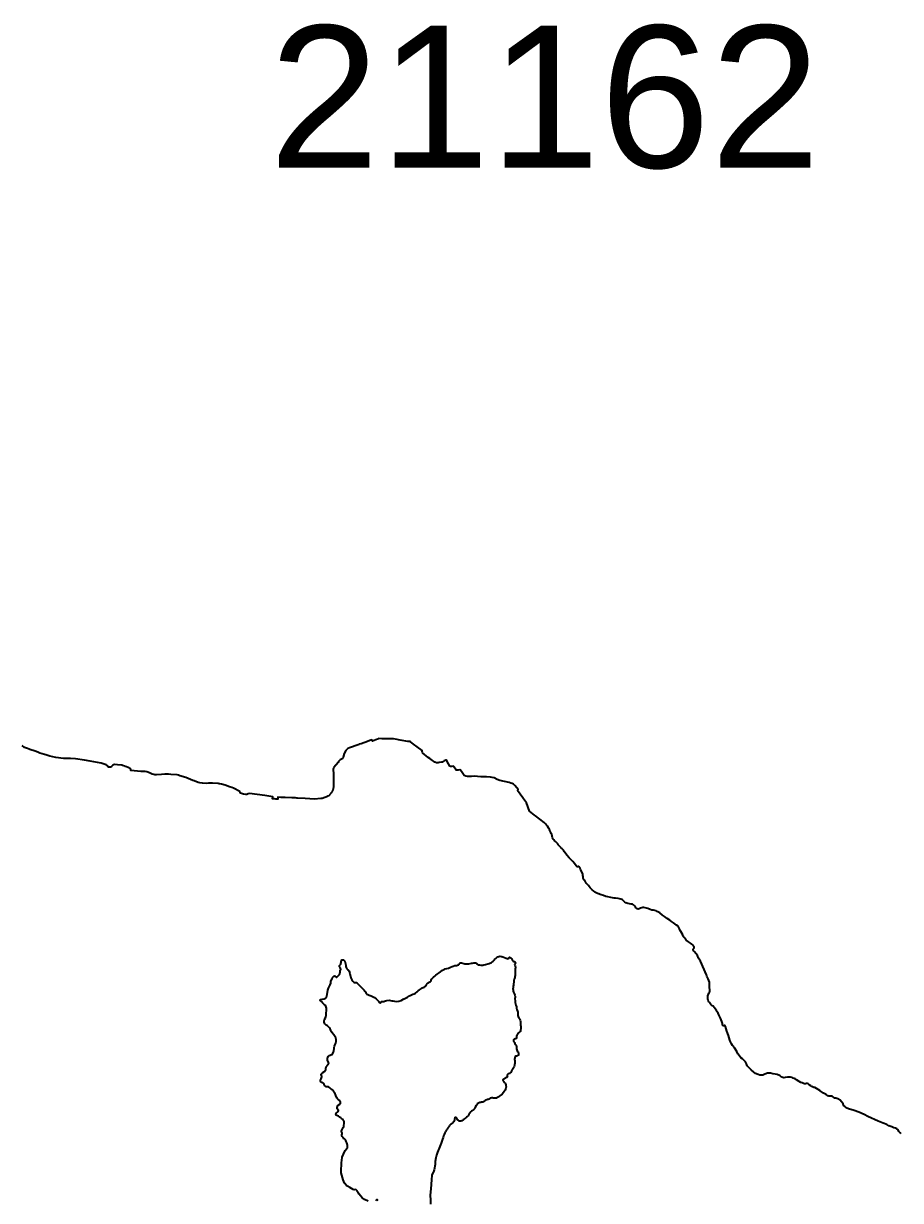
# Model space of a CAD drawing. Header units: inches. Extents: x 1341578 to 1502124, y 557203 to 748561.
# Drawn here: x 1480853 to 1484148, y 624464 to 628883 of the extents above; entities that cross this region are included whole.
import ezdxf
from ezdxf.enums import TextEntityAlignment as Align

# ---------------------------------------------------------------- set-up
doc = ezdxf.new("R2010")
doc.units = ezdxf.units.IN
doc.header["$MEASUREMENT"] = 0
doc.layers.add('Zipcode', color=7, linetype='Continuous')
doc.layers.add('ZipcodeAnno', color=7, linetype='Continuous')
doc.styles.add('Arial', font='arial.ttf')

msp = doc.modelspace()

# ---------------------------------------------------------------- linework, layer by layer
at = {"layer": 'Zipcode'}
for points in [[(1484150, 624715.1), (1484146.9, 624718.1), (1484144.1, 624721.3), (1484142.2, 624723.7), (1484139, 624729.6), (1484134.5, 624733.1), (1484129.5, 624735.5), (1484123.9, 624737.3), (1484115.3, 624740.5), (1484108.8, 624743.1), (1484104.6, 624744.7), (1484096.8, 624749.4), (1484083.4, 624754.4), (1484064.2, 624762.5), (1484025.8, 624779.3), (1484011.3, 624786.5), (1483991.9, 624796.3), (1483973.7, 624802.4), (1483953.4, 624808.1), (1483944.5, 624812.5), (1483940.2, 624815.4), (1483937.9, 624817.1), (1483935.8, 624819.7), (1483934, 624823.9), (1483933.4, 624825.5), (1483932.8, 624827.3), (1483921.3, 624841.5), (1483913.1, 624845.3), (1483905.4, 624848.1), (1483902, 624848.8), (1483897.1, 624851.9), (1483893.1, 624854.6), (1483889.3, 624855.7), (1483886.1, 624855.4), (1483883.4, 624855.5), (1483882.6, 624855.5), (1483878.6, 624856.2), (1483875.5, 624857.5), (1483868.7, 624861.9), (1483858.8, 624867.2), (1483846.2, 624876.5), (1483845, 624877.2), (1483826, 624888.5), (1483824.5, 624888.7), (1483823.1, 624888.9), (1483819.7, 624889.6), (1483815.6, 624891.8), (1483811.4, 624894.8), (1483805.3, 624899.1), (1483801.4, 624901.8), (1483798.2, 624903.2), (1483794.7, 624903), (1483791.5, 624902.5), (1483787.4, 624902.6), (1483783.3, 624903.9), (1483778.5, 624905.7), (1483773.7, 624907.8), (1483767.3, 624910.5), (1483757.7, 624916.7), (1483752.1, 624920.6), (1483745.6, 624923.6), (1483741.3, 624925.5), (1483740.3, 624926), (1483734.6, 624927), (1483732.7, 624927), (1483723.4, 624927.2), (1483714.8, 624925.8), (1483710.2, 624925.4), (1483702.8, 624927.5), (1483701.4, 624928.4), (1483698, 624930.8), (1483694.5, 624933.3), (1483690.9, 624935.2), (1483688, 624936.4), (1483684.5, 624937.5), (1483677.4, 624938.5), (1483668.2, 624939.7), (1483660.4, 624942.1), (1483653.4, 624942.4), (1483648.6, 624941.7), (1483639, 624938.2), (1483631.2, 624935.2), (1483628, 624934.7), (1483624.4, 624934.3), (1483619.5, 624934.7), (1483613.6, 624936.9), (1483603.1, 624941.4), (1483597.8, 624945.7), (1483587.6, 624954.5), (1483579.1, 624962.9), (1483572.6, 624970.3), (1483569.2, 624977.9), (1483565.3, 624984.9), (1483559.9, 624991.5), (1483554.9, 624995.5), (1483548.9, 625000), (1483541.7, 625008.5), (1483537.7, 625014.9), (1483533.4, 625024.2), (1483524.5, 625037.5), (1483522, 625040.5), (1483519.4, 625043.8), (1483517.2, 625046.4), (1483513, 625052.1), (1483509.9, 625060.3), (1483507.3, 625066.5), (1483502.3, 625083.2), (1483496.2, 625100.3), (1483490.9, 625117.8), (1483489.4, 625120.3), (1483487.4, 625121.8), (1483486, 625121.9), (1483484.2, 625120.6), (1483481.9, 625120.3), (1483480.1, 625122.3), (1483479, 625128.5), (1483477.6, 625136.7), (1483472.1, 625149.4), (1483465.6, 625161.5), (1483462.9, 625167.6), (1483460, 625172.2), (1483456.8, 625177.4), (1483451.9, 625183.7), (1483449.5, 625187.1), (1483447.7, 625189.2), (1483444.3, 625193.3), (1483441.6, 625195.6), (1483438.7, 625197.5), (1483435.8, 625200), (1483433, 625203.6), (1483430.1, 625207.7), (1483427.8, 625210.7), (1483426.1, 625214.9), (1483424.7, 625221.9), (1483423.8, 625228.5), (1483424.3, 625233.2), (1483426.6, 625238.7), (1483428.7, 625242.4), (1483430.2, 625246.2), (1483431.6, 625249.4), (1483431.8, 625254.4), (1483431, 625265.7), (1483430.5, 625276.6), (1483430.3, 625284.5), (1483425.4, 625296.2), (1483420.8, 625307.1), (1483418.8, 625311.8), (1483396.8, 625363.3), (1483389.6, 625374.3), (1483385, 625383.6), (1483374.8, 625397.7), (1483372.3, 625400.8), (1483370.3, 625403.3), (1483369.8, 625404.6), (1483368.7, 625406.8), (1483368.8, 625407.5), (1483369.6, 625408.5), (1483371.7, 625410.8), (1483371.7, 625410.9), (1483372.7, 625413.2), (1483372.9, 625414.9), (1483372.4, 625416.6), (1483370.4, 625419.5), (1483367.8, 625422.7), (1483364.7, 625426.1), (1483364.7, 625426.2), (1483359.2, 625430.2), (1483352.3, 625435.2), (1483343.5, 625442.1), (1483340.7, 625445.4), (1483337.4, 625449.4), (1483334.6, 625453), (1483331.5, 625457.2), (1483328.6, 625463.9), (1483320.3, 625477.4), (1483317.5, 625483.9), (1483314.9, 625489.7), (1483312.3, 625493.8), (1483306.4, 625498.6), (1483300.6, 625502.9), (1483294.8, 625507.2), (1483291.6, 625509.4), (1483287.8, 625512.1), (1483281, 625517.3), (1483272, 625523.5), (1483262, 625530.2), (1483258.1, 625533.1), (1483254.6, 625535.7), (1483243.6, 625543.9), (1483234, 625549.5), (1483230.1, 625551.7), (1483224.7, 625553.6), (1483219.8, 625554), (1483217.7, 625553.8), (1483214.2, 625554.5), (1483208.1, 625556.7), (1483199.4, 625560), (1483194, 625562), (1483189.3, 625563.5), (1483184.3, 625564.5), (1483180, 625564.2), (1483175.8, 625563.1), (1483171.6, 625561.4), (1483166.7, 625559.3), (1483162.1, 625558.7), (1483159, 625559), (1483156.1, 625560.1), (1483153.2, 625563), (1483152, 625565.4), (1483148.9, 625570.5), (1483145.4, 625574.8), (1483141.6, 625576.6), (1483139.6, 625576.9), (1483135.7, 625577.4), (1483129.9, 625578.2), (1483123.9, 625579.4), (1483116.6, 625582.2), (1483113, 625584.4), (1483109.8, 625586.6), (1483108.2, 625588.5), (1483107, 625589.9), (1483103.2, 625593.2), (1483101, 625594.7), (1483097.9, 625595.7), (1483092.6, 625596.6), (1483087.5, 625598.1), (1483077.1, 625599), (1483071.8, 625599.8), (1483066.6, 625600.6), (1483060, 625601.7), (1483048.6, 625604.2), (1483041.3, 625606.1), (1483032.6, 625609), (1483023.7, 625612.1), (1483019.7, 625613.7), (1483015.1, 625615.2), (1483013.5, 625615.8), (1483009.6, 625617.1), (1483004.7, 625619.2), (1482999.4, 625622.3), (1482995.7, 625625.8), (1482990, 625631), (1482982.7, 625638.6), (1482978.4, 625643.4), (1482975.7, 625646.6), (1482975.4, 625647), (1482973.3, 625649.5), (1482972.5, 625650.2), (1482970.6, 625651.7), (1482968.6, 625654.2), (1482966.6, 625656.5), (1482964.9, 625659), (1482964.1, 625660.7), (1482962.9, 625663.1), (1482961.7, 625665.2), (1482960.2, 625667.5), (1482958.3, 625669.9), (1482956.8, 625672.2), (1482956.3, 625673.9), (1482956.2, 625675.4), (1482956.2, 625678.1), (1482955.6, 625680.3), (1482954.7, 625684), (1482954.6, 625686.5), (1482954.5, 625689.3), (1482953.5, 625693.1), (1482946.3, 625707.2), (1482944.8, 625711.5), (1482943.7, 625714.1), (1482941.9, 625715.9), (1482939.8, 625717.4), (1482939.1, 625718), (1482937.7, 625718.4), (1482936.7, 625718.1), (1482935.1, 625717.6), (1482934.9, 625717.5), (1482933.8, 625717.3), (1482933.2, 625717.2), (1482931.3, 625719.6), (1482929.9, 625721.4), (1482923.6, 625729.6), (1482917, 625736.7), (1482910.6, 625743.6), (1482903.4, 625751.3), (1482894.2, 625761.1), (1482884.4, 625774.5), (1482883.2, 625777.3), (1482881.4, 625779.7), (1482879, 625782.3), (1482877.1, 625784.4), (1482875, 625786.2), (1482872.9, 625787.9), (1482870.6, 625790.5), (1482867.1, 625794.2), (1482865.5, 625796.2), (1482865, 625796.9), (1482862.4, 625800.1), (1482862.1, 625800.5), (1482860.4, 625802.8), (1482855.7, 625808.7), (1482852, 625812.1), (1482848.8, 625814.7), (1482846, 625818.1), (1482843.4, 625821.5), (1482841.2, 625826.2), (1482839.2, 625832), (1482837.8, 625838.3), (1482836.3, 625841.7), (1482834.4, 625845.9), (1482831.6, 625851.4), (1482830.9, 625853.1), (1482829.3, 625856.7), (1482829.3, 625856.7), (1482827, 625860.9), (1482825.9, 625862.9), (1482822, 625869.3), (1482818.6, 625873.4), (1482814.6, 625878.1), (1482814.4, 625878.3), (1482809.4, 625883.1), (1482777.2, 625908), (1482773.5, 625910.9), (1482754.5, 625925.6), (1482742.5, 625957.5), (1482731.8, 625972.3), (1482728.8, 625976.3), (1482709.3, 626003.2), (1482711.3, 626006.7), (1482711.9, 626007.7), (1482706.4, 626013.6), (1482699, 626022.8), (1482694.7, 626027), (1482688.7, 626030.4), (1482684.5, 626031.5), (1482677.8, 626033.3), (1482643.3, 626040.9), (1482642.3, 626041.2), (1482633.1, 626044.4), (1482621.9, 626050.9), (1482614.5, 626052.4), (1482607.5, 626053.9), (1482593, 626055), (1482582.7, 626055.1), (1482571.2, 626055.1), (1482546.1, 626056.9), (1482536.8, 626056.6), (1482530.6, 626056.5), (1482521.4, 626056.2), (1482514.9, 626057.8), (1482508.9, 626060.2), (1482501.1, 626071.7), (1482495.5, 626079.4), (1482492.4, 626081.3), (1482486.4, 626080.5), (1482485, 626080), (1482479.3, 626080.2), (1482477.2, 626081.9), (1482471.7, 626091), (1482469.5, 626094.2), (1482468.4, 626094.9), (1482461.8, 626094.2), (1482459.1, 626093.6), (1482457.7, 626093.8), (1482455.6, 626095), (1482455.2, 626095.2), (1482455, 626095.3), (1482444.9, 626113.1), (1482443.8, 626116.6), (1482441.7, 626117.7), (1482439.3, 626117.5), (1482433.4, 626115.4), (1482426.3, 626110.4), (1482423.9, 626109.5), (1482414.6, 626108.2), (1482410.8, 626108), (1482405.4, 626108), (1482398.8, 626110.5), (1482384.9, 626120.3), (1482379.8, 626123.9), (1482374.1, 626127.8), (1482352.8, 626145.5), (1482350.7, 626151.6), (1482350.8, 626154.1), (1482331.7, 626167.9), (1482327.4, 626171), (1482323.7, 626173.6), (1482307.2, 626186.6), (1482304.3, 626188.1), (1482301.8, 626187.7), (1482297, 626187.5), (1482268.8, 626192.7), (1482262.2, 626193.9), (1482257.4, 626194.8), (1482242.7, 626197.5), (1482232.4, 626198.1), (1482207.8, 626197.8), (1482200, 626198), (1482187, 626198.4), (1482183, 626196.5), (1482176.7, 626193.5), (1482164.9, 626189.4), (1482162, 626192.7), (1482161.3, 626193.5), (1482154.8, 626191.4), (1482144.9, 626188.2), (1482121.3, 626179.5), (1482120.5, 626179.3), (1482114.3, 626177), (1482113.8, 626176.8), (1482110.6, 626175.7), (1482077.5, 626163.3), (1482071.4, 626160.8), (1482064.1, 626154.2), (1482057.6, 626143), (1482053.9, 626128.4), (1482052.9, 626124.1), (1482052.4, 626123.8), (1482042.8, 626118.9), (1482036.8, 626112.6), (1482034.7, 626109), (1482018.8, 626090.2), (1482018.2, 626089), (1482017.3, 626087.3), (1482016.9, 626085.1), (1482016.9, 626084.8), (1482017.2, 626063.5), (1482017.7, 626043.8), (1482017.6, 626036.3), (1482017.6, 626032.8), (1482017.5, 626028.3), (1482017.4, 626021.4), (1482017.4, 626020.1), (1482017.4, 626018.9), (1482017.4, 626017.6), (1482017.3, 626016.4), (1482017.2, 626015.1), (1482017, 626013.9), (1482016.8, 626012.6), (1482016.6, 626011.4), (1482016.3, 626010.2), (1482016, 626009), (1482015.6, 626007.7), (1482015.2, 626006.3), (1482014.7, 626005), (1482014.2, 626003.8), (1482013.6, 626002.5), (1482013, 626001.3), (1482012.4, 626000), (1482011.8, 625998.8), (1482011.1, 625997.6), (1482010.3, 625996.5), (1482009.6, 625995.3), (1482008.8, 625994.2), (1482007.9, 625993.1), (1482007.1, 625992), (1482006.2, 625991), (1482005.2, 625990), (1482004.6, 625989.1), (1482003.9, 625988.3), (1482003.2, 625987.5), (1482002.5, 625986.7), (1482002.5, 625986.7), (1481998.4, 625983.3), (1481997.5, 625982.8), (1481996.6, 625982.3), (1481995.6, 625981.8), (1481994.7, 625981.3), (1481984.8, 625977.1), (1481974.8, 625973.9), (1481970.4, 625973), (1481945.9, 625971.6), (1481928.6, 625971.8), (1481911, 625973.4), (1481882.8, 625975.2), (1481880.6, 625975.3), (1481874.5, 625975.7), (1481860.6, 625976.7), (1481835.8, 625977.4), (1481820.2, 625977.9), (1481808.8, 625979), (1481808.2, 625971.1), (1481801.4, 625971.5), (1481795.9, 625971.8), (1481789, 625972.2), (1481789.6, 625980.2), (1481760, 625984.7), (1481701.9, 625992.9), (1481697.2, 625991.2), (1481691.5, 625988.7), (1481688.3, 625988.5), (1481679.7, 625990.2), (1481671.9, 625992.3), (1481668.8, 625993.6), (1481667.2, 625996.4), (1481666.8, 625998.5), (1481666.2, 626000.3), (1481658.4, 626003.9), (1481649, 626008.7), (1481642.3, 626012.1), (1481635.3, 626014.5), (1481627.2, 626017.2), (1481610.3, 626023.4), (1481596.9, 626027.6), (1481590.7, 626029), (1481588.6, 626029.1), (1481584.3, 626029.5), (1481562.8, 626031.2), (1481547.6, 626031.3), (1481540.2, 626030), (1481525, 626030.8), (1481515.8, 626032.2), (1481509.8, 626033.7), (1481493.9, 626039.9), (1481489.3, 626041.7), (1481463.2, 626051.9), (1481440.5, 626059.2), (1481435.2, 626060.8), (1481429.7, 626062.4), (1481407.1, 626064.3), (1481398, 626065.1), (1481389.4, 626065.3), (1481384.6, 626065.4), (1481384.5, 626065.4), (1481371.8, 626064), (1481352.8, 626062.9), (1481346.9, 626063.1), (1481342.1, 626063.5), (1481336.1, 626065.1), (1481331.2, 626067.6), (1481326.7, 626070.6), (1481316.7, 626073.6), (1481310.2, 626074.4), (1481293.9, 626074.9), (1481256.1, 626078.2), (1481256.6, 626083.9), (1481254.9, 626085.5), (1481246.6, 626090), (1481240.1, 626092.4), (1481234.8, 626094.3), (1481233.9, 626094.6), (1481224.6, 626098.1), (1481221.8, 626098.4), (1481206, 626100.6), (1481195.2, 626101.7), (1481190.5, 626100.2), (1481188, 626099), (1481186.2, 626095.8), (1481183.8, 626093.2), (1481179.6, 626091.3), (1481175.6, 626090.8), (1481173.1, 626091.3), (1481170, 626094.1), (1481167, 626097.5), (1481163.7, 626099.6), (1481145, 626106.5), (1481103.2, 626114.3), (1481081.7, 626117.8), (1481047.8, 626123), (1481030.1, 626123.6), (1481023.5, 626123.8), (1481003, 626124.4), (1480974.1, 626127.1), (1480951.5, 626133.1), (1480937.3, 626137.1), (1480932.2, 626138.6), (1480913.7, 626143.8), (1480909.2, 626146.1), (1480906.5, 626147.2), (1480896.7, 626151), (1480877, 626158.2), (1480873.8, 626159.4), (1480867.5, 626161.7), (1480856.9, 626165.5), (1480848.3, 626172.1)], [(1482148.5, 624461.1), (1482134.7, 624468.1), (1482126, 624474.2), (1482114.2, 624488), (1482109.2, 624496.6), (1482108.2, 624498.4), (1482106.8, 624501), (1482101.4, 624505.2), (1482095.6, 624504.3), (1482091.3, 624505.2), (1482079, 624512.5), (1482070.4, 624517.6), (1482066, 624520.6), (1482059.3, 624529.8), (1482054.3, 624542.1), (1482047.1, 624568.2), (1482046.6, 624581.6), (1482047.3, 624597.2), (1482047.8, 624607.1), (1482049.7, 624614.7), (1482050.9, 624627.4), (1482055.6, 624638.6), (1482062, 624651.6), (1482063.3, 624653.6), (1482070.6, 624663.8), (1482070.9, 624666.9), (1482070.7, 624670.9), (1482068.9, 624677.5), (1482067.3, 624681.1), (1482065.1, 624685.5), (1482063.5, 624689.9), (1482062.3, 624692.6), (1482060.6, 624694.3), (1482058.6, 624695.6), (1482057, 624696.3), (1482054.9, 624697.9), (1482053.7, 624700.7), (1482051.7, 624703.1), (1482050.9, 624704.1), (1482049.2, 624707.1), (1482048.8, 624710.3), (1482050.3, 624714.9), (1482050, 624716.9), (1482048.2, 624720.6), (1482047.7, 624724.7), (1482049, 624728.4), (1482051.6, 624733.7), (1482053.8, 624737.9), (1482056.1, 624742.3), (1482058.3, 624756.6), (1482058.4, 624758.8), (1482057.5, 624761.1), (1482056, 624763.8), (1482054, 624766.2), (1482051.4, 624769.1), (1482048.4, 624771.6), (1482045.3, 624774.2), (1482040.6, 624777.7), (1482036.7, 624780.3), (1482033.3, 624781.5), (1482029.8, 624783), (1482028.2, 624784.8), (1482026.9, 624788.2), (1482027.2, 624790.3), (1482028.9, 624792.8), (1482032.4, 624795.6), (1482034.8, 624798.3), (1482036.1, 624802), (1482032, 624808.3), (1482031, 624813), (1482033.5, 624820.4), (1482035.9, 624822.5), (1482041.5, 624825.4), (1482043.9, 624828.8), (1482043.9, 624833.5), (1482042, 624837.2), (1482038.5, 624841), (1482035.5, 624843.5), (1482032.8, 624846.5), (1482030.1, 624849.8), (1482027.1, 624858.2), (1482025.6, 624861.9), (1482024.1, 624865.1), (1482022.5, 624868.6), (1482020.8, 624871), (1482018.9, 624873.6), (1482017.2, 624875.8), (1482014.8, 624878), (1482013, 624879.3), (1482010.6, 624881.1), (1482007.4, 624883.8), (1482003.9, 624886.9), (1482000.2, 624890.1), (1481997.3, 624891.4), (1481993.9, 624891.6), (1481990.6, 624891.5), (1481987.7, 624892.2), (1481985.2, 624894.2), (1481983.5, 624897), (1481982.4, 624899.7), (1481980.6, 624903.2), (1481979.3, 624904.7), (1481977, 624905.7), (1481973.5, 624907.3), (1481970.4, 624910.2), (1481968.9, 624913.3), (1481969.4, 624916.3), (1481971.1, 624920.4), (1481972.8, 624924.7), (1481973.7, 624929.1), (1481973.4, 624931.9), (1481972.5, 624933.5), (1481971.5, 624936), (1481971.9, 624938.3), (1481973.3, 624940.2), (1481975.4, 624942.1), (1481978.2, 624944.3), (1481983.7, 624949.1), (1481989, 624956.3), (1481989.5, 624958.7), (1481989.5, 624960.7), (1481989.9, 624963.2), (1481990.8, 624966), (1481993.4, 624969.5), (1481995.5, 624972), (1481997.4, 624974.7), (1481999.5, 624977.8), (1481999.7, 624979.9), (1481999.3, 624982.4), (1481997.8, 624985.7), (1481996.1, 624987.9), (1481995.2, 624990.7), (1481994.9, 624991.7), (1481994.8, 624994.8), (1481995.5, 624998.8), (1481996.3, 625001), (1481998.2, 625004.4), (1482001.3, 625007.5), (1482002.1, 625008.2), (1482005.4, 625010.5), (1482007.9, 625011.4), (1482011.1, 625011.9), (1482013.7, 625013.2), (1482018.3, 625022.6), (1482018.6, 625025.2), (1482019.2, 625029.2), (1482019.9, 625033.9), (1482020.7, 625038.9), (1482021.5, 625043.1), (1482023.3, 625047.9), (1482024.8, 625051.9), (1482026.3, 625056.4), (1482027.2, 625061.5), (1482027.8, 625066.1), (1482027.7, 625069.1), (1482027.2, 625071.3), (1482027, 625072.9), (1482026, 625074.9), (1482024, 625079), (1482021.7, 625082.3), (1482018.7, 625086.4), (1482013.1, 625093.7), (1482010.2, 625097.9), (1482008.2, 625102.6), (1482006.7, 625105.7), (1482004.8, 625109.1), (1482003.1, 625112.1), (1482000.4, 625115.5), (1481997.5, 625118.1), (1481994.9, 625120.1), (1481992.3, 625121.7), (1481989.9, 625123.1), (1481987.1, 625125.4), (1481985.3, 625127.7), (1481984.1, 625130.4), (1481983.1, 625133.2), (1481982.7, 625137), (1481983, 625139.4), (1481984.5, 625143.8), (1481987.1, 625149.5), (1481988.6, 625153.7), (1481989.6, 625159.5), (1481989.7, 625165.1), (1481991.4, 625179.8), (1481991.4, 625186.7), (1481990.7, 625189.8), (1481988.7, 625193.8), (1481986.3, 625197.7), (1481983.2, 625200.4), (1481977, 625206), (1481972.3, 625211.1), (1481969, 625214.2), (1481968.1, 625215.7), (1481967.2, 625216.9), (1481968.1, 625217.9), (1481968.4, 625218.5), (1481970.5, 625219.4), (1481975.4, 625220.5), (1481982.1, 625221.3), (1481986.3, 625222.8), (1481990, 625224.8), (1481991.9, 625227.5), (1481992.6, 625232.4), (1481993.5, 625237.7), (1481996.3, 625254), (1481999, 625261.8), (1482002.2, 625269), (1482004.7, 625274.4), (1482007.2, 625280.8), (1482008.1, 625288), (1482012.4, 625296.8), (1482014.6, 625301.2), (1482017, 625304.5), (1482019.2, 625306.6), (1482020.9, 625307.2), (1482023, 625307.1), (1482025.1, 625306.2), (1482025.9, 625305.5), (1482028.1, 625302.9), (1482030.1, 625302.4), (1482031.8, 625303.7), (1482034.6, 625306), (1482036.9, 625308.4), (1482038.1, 625310), (1482039.9, 625312.5), (1482041, 625315.2), (1482042, 625318.1), (1482042.7, 625320.1), (1482043, 625322.2), (1482042.5, 625325.9), (1482043.4, 625329.2), (1482045.6, 625333.1), (1482044.6, 625335.8), (1482042.7, 625338.6), (1482040.7, 625341.7), (1482039.8, 625344.9), (1482040.2, 625346.7), (1482041.6, 625348), (1482043.3, 625349.4), (1482044.8, 625351.4), (1482045.4, 625353.6), (1482046, 625358.4), (1482047, 625361.8), (1482047.8, 625364.2), (1482049.2, 625367.8), (1482051, 625368.3), (1482053.3, 625368.4), (1482055.1, 625367.7), (1482058.3, 625365.3), (1482059.9, 625363.1), (1482061.3, 625358.4), (1482062.7, 625352.2), (1482063.7, 625347.6), (1482064.7, 625342.8), (1482065.7, 625339.5), (1482066.8, 625336.9), (1482067.7, 625334.4), (1482069.8, 625331.7), (1482072.5, 625330.3), (1482074.7, 625328.5), (1482077, 625325.3), (1482078.9, 625316.9), (1482083, 625299.7), (1482086.7, 625292.2), (1482090.3, 625287.8), (1482093.9, 625283.9), (1482096.3, 625282.8), (1482102.5, 625282.9), (1482106.2, 625280.3), (1482110.4, 625276), (1482119.1, 625267.7), (1482126, 625261.8), (1482132.8, 625253.5), (1482135.5, 625250.1), (1482137.6, 625247.4), (1482139.3, 625244), (1482140.8, 625241.6), (1482143.6, 625239.3), (1482147.2, 625237.2), (1482151.8, 625235.3), (1482155.1, 625234.1), (1482159.1, 625232.9), (1482162, 625231.2), (1482171.4, 625226), (1482178.5, 625221.3), (1482183.7, 625216.5), (1482188, 625211.1), (1482190.6, 625208), (1482191.4, 625206.9), (1482192.4, 625206.6), (1482193.7, 625206.6), (1482195.8, 625207.2), (1482197.2, 625208.3), (1482197.1, 625209.7), (1482197.1, 625210.1), (1482197.4, 625210.4), (1482198.1, 625211.3), (1482201.3, 625212), (1482202.9, 625211), (1482204.3, 625210.8), (1482206.7, 625211.5), (1482208.9, 625212.6), (1482212.7, 625214.2), (1482217.7, 625215.2), (1482227.1, 625215.9), (1482236.8, 625214.1), (1482240.3, 625213.6), (1482247.1, 625212.7), (1482248.1, 625212.6), (1482255.5, 625212), (1482263.6, 625212.4), (1482271.6, 625215.3), (1482282.5, 625221.5), (1482282.8, 625221.7), (1482288.8, 625224.4), (1482295.8, 625227.6), (1482303.8, 625232.6), (1482316, 625239.4), (1482320.4, 625240.8), (1482325.6, 625243), (1482332.1, 625248.3), (1482336.3, 625251.7), (1482340.4, 625255.1), (1482344.6, 625258.3), (1482348.3, 625260.9), (1482351.1, 625262.3), (1482354.3, 625263.4), (1482358, 625264.8), (1482361.6, 625267.6), (1482364.7, 625271.1), (1482367.3, 625274.8), (1482368.2, 625276.2), (1482369.3, 625278.1), (1482371.4, 625280.1), (1482373, 625281.4), (1482374.3, 625282), (1482375, 625282.4), (1482377.3, 625283.6), (1482380.3, 625285), (1482382, 625286.4), (1482382.9, 625287.5), (1482384.2, 625289.6), (1482384.7, 625291.8), (1482385.4, 625295.4), (1482389.2, 625298.9), (1482394.1, 625302.7), (1482398.6, 625306.3), (1482402.7, 625309.7), (1482407.8, 625313.8), (1482414.4, 625318.6), (1482419.5, 625322.7), (1482427.6, 625329), (1482433.2, 625332), (1482437, 625333.7), (1482449.6, 625336.8), (1482457, 625340.1), (1482463.2, 625342.7), (1482467.9, 625344.4), (1482474, 625346), (1482479.8, 625346.9), (1482484, 625347.7), (1482487.2, 625349.3), (1482488.8, 625351), (1482490.6, 625353.4), (1482491.4, 625354.6), (1482492.9, 625355.7), (1482493.9, 625356.4), (1482496.1, 625356.7), (1482499, 625356.2), (1482507.8, 625353.9), (1482511.4, 625353.4), (1482516.2, 625352.8), (1482521.2, 625353), (1482525.7, 625353.1), (1482531.4, 625353.8), (1482535.8, 625354.8), (1482540.1, 625355.7), (1482545, 625356.7), (1482547.8, 625356.9), (1482551.6, 625356), (1482554.6, 625354.6), (1482557.2, 625352.5), (1482560.1, 625350.2), (1482562.3, 625349.3), (1482566.5, 625348.5), (1482571.1, 625348), (1482578.5, 625348.2), (1482583.1, 625348.6), (1482588.8, 625350), (1482597.9, 625352.4), (1482603, 625353.7), (1482610.9, 625358.3), (1482615, 625361), (1482617.5, 625363.1), (1482619.9, 625365), (1482622.4, 625367.7), (1482624.4, 625370.3), (1482627.5, 625373.3), (1482632, 625377.1), (1482635.3, 625378.7), (1482643.1, 625381.1), (1482647.7, 625380.4), (1482649.9, 625379.8), (1482654.5, 625378.5), (1482660.9, 625376.4), (1482667, 625373.9), (1482670.1, 625372.5), (1482672.7, 625371.6), (1482674.6, 625372.6), (1482676.4, 625374), (1482677.7, 625375.8), (1482679.2, 625377.3), (1482680.9, 625377.7), (1482682.2, 625377), (1482684.2, 625375), (1482686.5, 625372.4), (1482687.7, 625370.3), (1482688.9, 625367.8), (1482690.5, 625364.9), (1482692.9, 625362.8), (1482695.5, 625361.6), (1482697.6, 625361), (1482699, 625359.9), (1482700.4, 625357.3), (1482701.3, 625354.4), (1482701.3, 625353.7), (1482700.3, 625352.6), (1482699.3, 625351.8), (1482698.7, 625351.3), (1482698.5, 625350.8), (1482701, 625344.7), (1482702.1, 625339.2), (1482701.2, 625338.1), (1482700.4, 625335.3), (1482700.7, 625330.9), (1482700.8, 625327.2), (1482701, 625323.7), (1482700.8, 625320.1), (1482700.4, 625314.3), (1482700, 625309.3), (1482699.7, 625305.3), (1482699.1, 625301.2), (1482697.9, 625297.9), (1482696.8, 625294.9), (1482695.2, 625290.4), (1482695.2, 625287.1), (1482695.3, 625282.2), (1482694.7, 625277.3), (1482693.7, 625272.8), (1482693.1, 625268.5), (1482692.5, 625263.1), (1482692.1, 625259.7), (1482692.6, 625254.4), (1482693.1, 625249.6), (1482693.9, 625246), (1482696.2, 625241.9), (1482698.4, 625238.7), (1482699.7, 625234.8), (1482700, 625230.6), (1482699.8, 625227.3), (1482699.6, 625221), (1482700.4, 625214.5), (1482701, 625207.9), (1482702, 625202.5), (1482703.3, 625197), (1482704.8, 625191.8), (1482705.8, 625186.4), (1482707, 625180.9), (1482708.6, 625175.4), (1482710.1, 625171.9), (1482710.6, 625168.5), (1482710.7, 625164.3), (1482710.6, 625158.8), (1482711.8, 625154.5), (1482714.7, 625149.1), (1482716.9, 625146.3), (1482718.1, 625144.2), (1482719.5, 625141), (1482720.8, 625135.5), (1482721, 625129.2), (1482720.9, 625123.5), (1482721.1, 625117.8), (1482721.4, 625109.2), (1482720.7, 625103.5), (1482719.9, 625099.2), (1482718.2, 625097.2), (1482716.5, 625095.8), (1482714.5, 625094.3), (1482712, 625092.2), (1482710.5, 625091.1), (1482708.8, 625089.3), (1482707.5, 625087.2), (1482706.5, 625084.5), (1482705.7, 625081.3), (1482705.3, 625078.6), (1482704.9, 625075.3), (1482703.8, 625072.5), (1482702.5, 625071.2), (1482700.7, 625070.6), (1482698.4, 625070), (1482696.7, 625069.5), (1482695.1, 625068.4), (1482693.9, 625067.4), (1482693.8, 625066.5), (1482693.8, 625064.9), (1482694.3, 625062.6), (1482695.4, 625060.2), (1482697.4, 625057), (1482699.7, 625053.6), (1482702.1, 625049.9), (1482703.9, 625047), (1482704.7, 625045.2), (1482705.5, 625042.1), (1482705.8, 625038.6), (1482706, 625034), (1482706.3, 625030.5), (1482708, 625025.9), (1482709.2, 625022), (1482712.4, 625019.5), (1482713.5, 625017.6), (1482713.5, 625012.3), (1482711.8, 625008.3), (1482709.8, 625007.7), (1482708.9, 625007.2), (1482705.4, 625006.5), (1482703.1, 625005.9), (1482700.6, 625004.5), (1482699.9, 625003.4), (1482699, 625000.7), (1482698.7, 624998.6), (1482698.5, 624995.5), (1482698.5, 624992.7), (1482698.9, 624990.1), (1482699, 624985.9), (1482699.1, 624982.2), (1482698.9, 624978.5), (1482698.4, 624975.5), (1482697.6, 624971.9), (1482696.7, 624967.9), (1482695.3, 624964.5), (1482693.5, 624962), (1482691.1, 624958.6), (1482689.6, 624956.5), (1482688, 624954), (1482686.7, 624950.6), (1482685.3, 624947.1), (1482684.2, 624945), (1482682.1, 624942.8), (1482680, 624941.4), (1482678.4, 624940.7), (1482676.4, 624940.1), (1482674.3, 624939.2), (1482673.2, 624938.5), (1482671.9, 624937.5), (1482670.8, 624935.9), (1482670.2, 624934.8), (1482670.3, 624933.5), (1482670.8, 624931.2), (1482671.1, 624928.9), (1482670.8, 624928), (1482670.3, 624927.2), (1482669.1, 624926.1), (1482667.6, 624925.5), (1482665.7, 624924.7), (1482663.7, 624923.6), (1482662, 624922.6), (1482660.6, 624921.4), (1482658.4, 624919.9), (1482656.8, 624918.9), (1482654.6, 624917.7), (1482654.2, 624916.6), (1482654.5, 624915), (1482656.4, 624912.6), (1482658.2, 624910.6), (1482660.7, 624907.5), (1482663, 624904.7), (1482664.3, 624902.1), (1482665.1, 624898.5), (1482665.6, 624895.5), (1482666.2, 624890.6), (1482665.7, 624886.1), (1482664.7, 624882.3), (1482662.9, 624878.3), (1482659.6, 624873.4), (1482657.1, 624869.9), (1482652, 624863), (1482643.3, 624857.3), (1482638.9, 624853.8), (1482636.6, 624852.3), (1482632.8, 624850.5), (1482629.2, 624849), (1482625.8, 624848.5), (1482622.6, 624848.5), (1482620.5, 624848.4), (1482618.1, 624848.9), (1482615, 624849.3), (1482612.2, 624849.3), (1482609, 624848.7), (1482606.9, 624847.9), (1482605.1, 624846.8), (1482601.6, 624845), (1482599.1, 624843.9), (1482596.5, 624842.9), (1482593.8, 624841.8), (1482590.7, 624840.3), (1482588.6, 624839.4), (1482586.5, 624837.8), (1482584, 624835.8), (1482581.3, 624834.1), (1482579.4, 624833.5), (1482577.5, 624833.2), (1482574.2, 624832.8), (1482571.5, 624832.4), (1482568, 624831.8), (1482565.7, 624831.4), (1482563.6, 624830.9), (1482562.5, 624830.1), (1482560.1, 624828.3), (1482558.2, 624826.7), (1482557.2, 624825.5), (1482555.8, 624823.4), (1482554.3, 624820.6), (1482550.3, 624814.2), (1482548.4, 624811.4), (1482546.5, 624808.5), (1482544.6, 624806.1), (1482541.7, 624803.7), (1482538.7, 624801.2), (1482536.7, 624799.5), (1482533.9, 624797.2), (1482530.4, 624792.2), (1482526.9, 624787.3), (1482523.6, 624782.2), (1482520.2, 624778.9), (1482517.8, 624776.9), (1482514.9, 624774.6), (1482511.6, 624771.9), (1482507.8, 624768.7), (1482505.3, 624766.8), (1482500.5, 624763.7), (1482496.7, 624762.3), (1482493.1, 624761.8), (1482490.2, 624762.2), (1482488.5, 624763.1), (1482486.9, 624764.3), (1482485.3, 624765.7), (1482484.3, 624767.3), (1482482.8, 624770.5), (1482481, 624773.5), (1482478.6, 624775.8), (1482476.4, 624776.4), (1482475.1, 624776.1), (1482474.3, 624775.5), (1482473.6, 624773.9), (1482472.7, 624771.4), (1482472.6, 624769.3), (1482472.4, 624766.9), (1482472.2, 624764.7), (1482471.8, 624763.4), (1482469.7, 624760.6), (1482467, 624757.3), (1482463.8, 624755.1), (1482458.9, 624751.3), (1482456.9, 624749.3), (1482454.1, 624745.3), (1482450.9, 624740.7), (1482449.2, 624738.4), (1482447.9, 624736.6), (1482445.1, 624732.6), (1482442.6, 624729), (1482439.6, 624724.3), (1482439.1, 624723.6), (1482435.9, 624718.3), (1482433.7, 624712.3), (1482431.7, 624707.2), (1482429.4, 624701.2), (1482426.9, 624694.6), (1482422.4, 624679.5), (1482414.9, 624660.5), (1482408.3, 624645.1), (1482405.2, 624634.2), (1482402.8, 624624.2), (1482400.1, 624610.9), (1482399.8, 624602.5), (1482399.7, 624599.4), (1482396.6, 624579.6), (1482393.3, 624571.9), (1482392.3, 624570), (1482386.8, 624559.5), (1482385.5, 624541.4), (1482383.1, 624508.1), (1482381.1, 624484.1), (1482381.9, 624465.4), (1482382.8, 624449.9)], [(1482181.9, 624463.3), (1482182.5, 624466.3), (1482182.5, 624466.6), (1482179.8, 624466.4), (1482176, 624462.4)]]:
    msp.add_lwpolyline(points, dxfattribs=at)

# ---------------------------------------------------------------- texts
at = {"layer": 'ZipcodeAnno', "color": 18, "style": 'Arial'}
msp.add_text('21162', height=533.33, dxfattribs=at).set_placement((1482811.8, 628182.1), align=Align.BOTTOM_CENTER)

doc.saveas('drawing.dxf')
